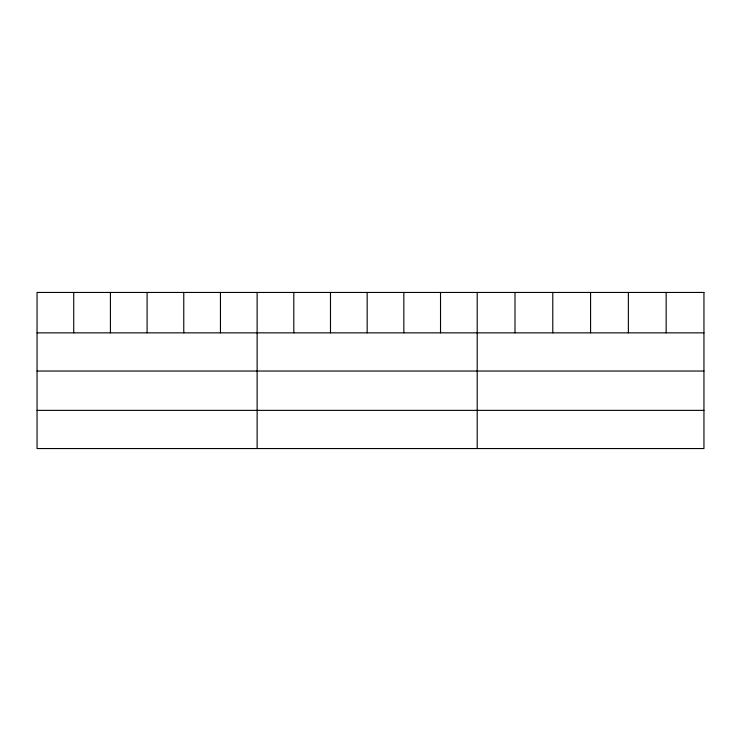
<?xml version="1.0" encoding="UTF-8"?>
<svg xmlns="http://www.w3.org/2000/svg" width="741" height="741" viewBox="0 0 741 741"><rect width="100%" height="100%" fill="white"/><g stroke="black" fill="none" stroke-linecap="round" stroke-linejoin="round"><path stroke-width="1.11" d="M37.05 332.857L703.95 332.857M37.05 371.037L703.95 371.037M37.05 410.366L703.95 410.366M666.159 292.454L666.159 332.857M628.368 292.454L628.368 332.857M590.577 292.454L590.577 332.857M552.786 292.454L552.786 332.857M514.995 292.454L514.995 332.857M477.204 292.454L477.204 448.546M440.525 292.454L440.525 332.857M403.845 292.454L403.845 332.857M367.166 292.454L367.166 332.857M330.486 292.454L330.486 332.857M293.806 292.454L293.806 332.857M257.127 292.454L257.127 448.546M220.447 292.454L220.447 332.857M183.768 292.454L183.768 332.857M147.089 292.454L147.089 332.857M110.409 292.454L110.409 332.857M73.73 292.454L73.73 332.857M703.95 292.454L37.05 292.454L37.05 448.546L703.95 448.546L703.95 292.454"/></g></svg>
